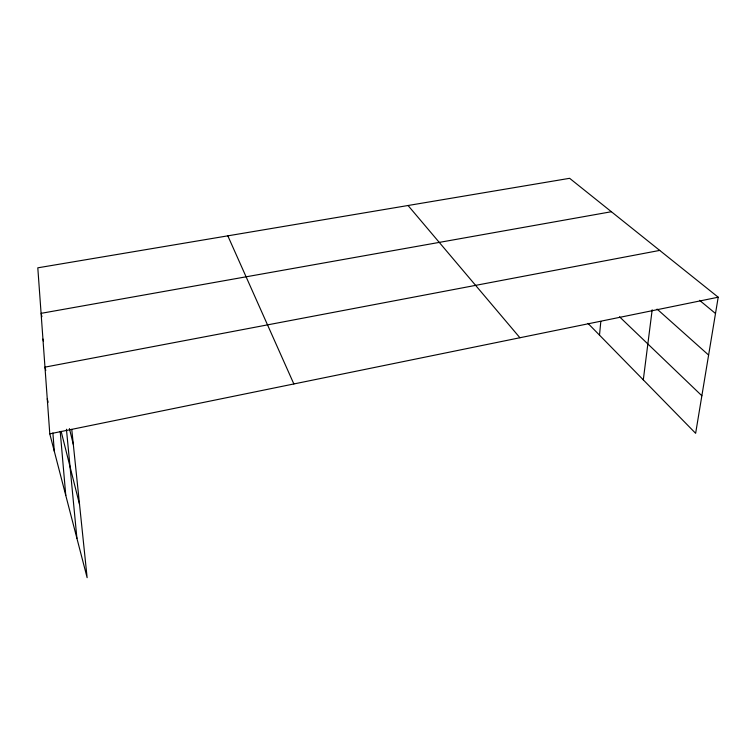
<?xml version="1.0" encoding="UTF-8"?>
<svg xmlns="http://www.w3.org/2000/svg" width="756" height="756" viewBox="0 0 756 756"><rect width="100%" height="100%" fill="white"/><g stroke="black" fill="none" stroke-linecap="round" stroke-linejoin="round"><path stroke-width="1.13" d="M599.499 335.135L600.822 321.394M643.299 379.862L652.182 309.78M71.754 429.37L87.129 577.688L49.783 433.849L37.8 267.822L569.627 178.312L718.2 297.212L695.633 433.32L587.988 323.379M49.783 433.849L718.2 297.212M659.723 250.406L44.963 367.142L45.795 370.44M41.089 313.343L611.377 211.727M699.574 300.33L715.497 313.485M657.087 309.081L708.608 355.065M619.514 316.792L701.861 395.757M408.06 205.509L519.911 337.743M227.821 235.834L293.857 383.953M47.25 398.856L48.119 402.249M61.142 431.374L79.541 504.469M42.941 339.075L43.47 341.221M41.363 314.458L41.911 316.698M69.42 428.595L73.323 444.452M66.433 429.247L76.923 538.385M60.206 431.411L65.781 495.473M52.892 432.952L54.3 451.256"/></g></svg>
